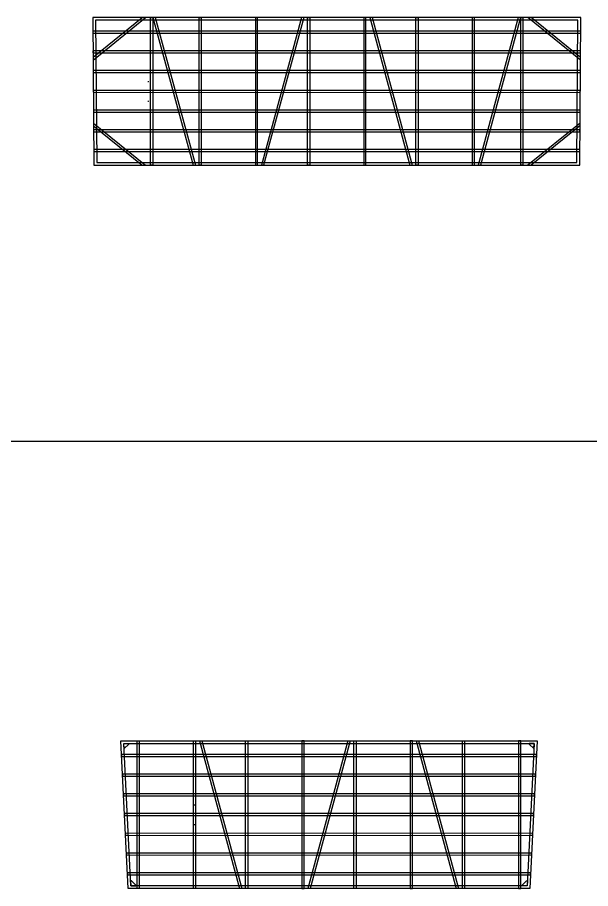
# Model space of a CAD drawing. Extents: x 28624 to 275476, y 13212 to 258202.
# Drawn here: x 103544 to 115178, y 148291 to 165967 of the extents above; entities that cross this region are included whole.
import ezdxf

# ---------------------------------------------------------------- set-up
doc = ezdxf.new("R2010")
doc.units = 0
doc.header["$LTSCALE"] = 1000
doc.header["$MEASUREMENT"] = 0
for name, color, linetype in [('14#槽钢', 3, 'Continuous'), ('PUB_DIM', 3, 'Continuous'), ('W-STEEL_FRAME钢架', 3, 'Continuous'), ('W-STEEL_KEEL钢龙骨', 5, 'Continuous')]:
    doc.layers.add(name, color=color, linetype=linetype)

msp = doc.modelspace()

# ---------------------------------------------------------------- linework, layer by layer
at = {"layer": '14#槽钢'}
for points in [[(105095.6, 162967), (114956.8, 162967), (114979.9, 165967), (105072.4, 165967)], [(105153.1, 163025), (114899.2, 163025), (114921.5, 165909), (105130.9, 165909)], [(114094.5, 151291.7), (113944.7, 148291.4), (105791.6, 148291.4), (105641.8, 151291.7)], [(114033.6, 151233.7), (113889.6, 148349.4), (105846.8, 148349.4), (105702.8, 151233.7)]]:
    msp.add_lwpolyline(points, close=True, dxfattribs=at)
msp.add_lwpolyline([(55647.2, 157370.4), (142693.8, 157370.4)], dxfattribs=at)
at = {"layer": 'PUB_DIM'}
for p, q in [((106189.2, 164667), (106203.2, 164667)), ((106196.2, 164674), (106196.2, 164660)), ((106189.2, 164267), (106203.2, 164267)), ((106196.2, 164274), (106196.2, 164260)), ((107131.2, 149991.7), (107145.2, 149991.7)), ((107138.2, 149998.7), (107138.2, 149984.7)), ((107131.2, 149591.7), (107145.2, 149591.7)), ((107138.2, 149598.7), (107138.2, 149584.7))]:
    msp.add_line(p, q, dxfattribs=at)
at = {"layer": 'W-STEEL_FRAME钢架'}
for p, q in [((105078.7, 165157.9), (106078.1, 165967)), ((105079.1, 165102.9), (106146.5, 165967)), ((106296, 165967), (107110, 162967)), ((106342.4, 165967), (107156.4, 162967)), ((109310, 165967), (108496, 162967)), ((109356.4, 165967), (108542.4, 162967)), ((110696, 165967), (111510, 162967)), ((110742.4, 165967), (111556.4, 162967)), ((113710, 165967), (112896, 162967)), ((113756.4, 165967), (112942.4, 162967)), ((114973.2, 165101.9), (113904.7, 165967)), ((114973.7, 165156.9), (113973, 165967)), ((105089, 163823), (106146.5, 162967)), ((105089.4, 163767.4), (106078.1, 162967)), ((114963.4, 163824), (113904.7, 162967)), ((114962.9, 163768.3), (113973, 162967)), ((107238, 151291.7), (108052, 148291.7)), ((107284.4, 151291.7), (108098.4, 148291.7)), ((110252, 151291.7), (109438, 148291.7)), ((110298.4, 151291.7), (109484.4, 148291.7)), ((111638, 151291.7), (112452, 148291.7)), ((111684.4, 151291.7), (112498.4, 148291.7))]:
    msp.add_line(p, q, dxfattribs=at)
for points in [[(106246.5, 165967), (106289.5, 165967), (106289.5, 162967), (106246.5, 162967)], [(107233.2, 165967), (107276.2, 165967), (107276.2, 162967), (107233.2, 162967)], [(108419.2, 165967), (108376.2, 165967), (108376.2, 162967), (108419.2, 162967)], [(109433.2, 165967), (109476.2, 165967), (109476.2, 162967), (109433.2, 162967)], [(110619.2, 165967), (110576.2, 165967), (110576.2, 162967), (110619.2, 162967)], [(111633.2, 165967), (111676.2, 165967), (111676.2, 162967), (111633.2, 162967)], [(112819.2, 165967), (112776.2, 165967), (112776.2, 162967), (112819.2, 162967)], [(113761.7, 165967), (113804.7, 165967), (113804.7, 162967), (113761.7, 162967)], [(105975.2, 151291.7), (106018.2, 151291.7), (106018.2, 148291.7), (105975.2, 148291.7)], [(107118.2, 151291.7), (107161.2, 151291.7), (107161.2, 148291.7), (107118.2, 148291.7)], [(108175.2, 151291.7), (108218.2, 151291.7), (108218.2, 148291.7), (108175.2, 148291.7)], [(109361.2, 151291.7), (109318.2, 151291.7), (109318.2, 148291.7), (109361.2, 148291.7)], [(110375.2, 151291.7), (110418.2, 151291.7), (110418.2, 148291.7), (110375.2, 148291.7)], [(111561.2, 151291.7), (111518.2, 151291.7), (111518.2, 148291.7), (111561.2, 148291.7)], [(112575.2, 151291.7), (112618.2, 151291.7), (112618.2, 148291.7), (112575.2, 148291.7)], [(113761.2, 151291.7), (113718.2, 151291.7), (113718.2, 148291.7), (113761.2, 148291.7)]]:
    msp.add_lwpolyline(points, close=True, dxfattribs=at)
at = {"layer": 'W-STEEL_FRAME钢架', "color": 1}
for points in [[(105712.8, 151133.7), (105707.7, 151133.7), (105702.8, 151233.7), (105802.8, 151233.7), (105802.8, 151223.7)], [(114024.3, 151133.7), (114028.5, 151133.7), (114033.6, 151233.7), (113934.3, 151233.7), (113934.3, 151223.7)], [(105856.8, 148449.4), (105841.8, 148449.4), (105846.8, 148349.4), (105946.8, 148349.4), (105946.8, 148359.4)], [(113879.6, 148449.4), (113894.6, 148449.5), (113889.6, 148349.4), (113789.6, 148349.4), (113789.6, 148359.4)]]:
    msp.add_lwpolyline(points, close=True, dxfattribs=at)
at = {"layer": 'W-STEEL_KEEL钢龙骨'}
for points in [[(105074.7, 165647), (114977.6, 165647.3), (114977.6, 165687.3), (105074.7, 165687)], [(105077.8, 165247), (114974.5, 165247), (114974.5, 165287), (105077.8, 165287)], [(105080.9, 164847), (114971.4, 164847), (114971.4, 164887), (105080.9, 164887)], [(105084, 164447.4), (114968.3, 164447), (114968.3, 164487), (105084, 164487.4)], [(105087.1, 164047), (114965.3, 164047), (114965.3, 164087), (105087.1, 164087)], [(105090.2, 163647), (114962.2, 163647.4), (114962.2, 163687.4), (105090.2, 163687)], [(105093.3, 163247), (114959.1, 163247), (114959.1, 163287), (105093.3, 163287)], [(105656.8, 150971.8), (114079.6, 150972.4), (114079.6, 151012.4), (105656.8, 151011.8)], [(105676.8, 150569.8), (114059.6, 150572.6), (114059.6, 150612.6), (105676.8, 150609.8)], [(105696.7, 150172.6), (114039.6, 150171.3), (114039.6, 150211.3), (105696.7, 150212.6)], [(105716.7, 149771.5), (114019.6, 149771.5), (114019.6, 149811.5), (105716.7, 149811.5)], [(105736.6, 149373.6), (113999.7, 149371.4), (113999.7, 149411.4), (105736.6, 149413.6)], [(105756.6, 148971.8), (113979.8, 148972.8), (113979.8, 149012.8), (105756.6, 149011.8)], [(105776.6, 148571.9), (113959.7, 148571.9), (113959.7, 148611.9), (105776.6, 148611.9)]]:
    msp.add_lwpolyline(points, close=True, dxfattribs=at)

doc.saveas('drawing.dxf')
